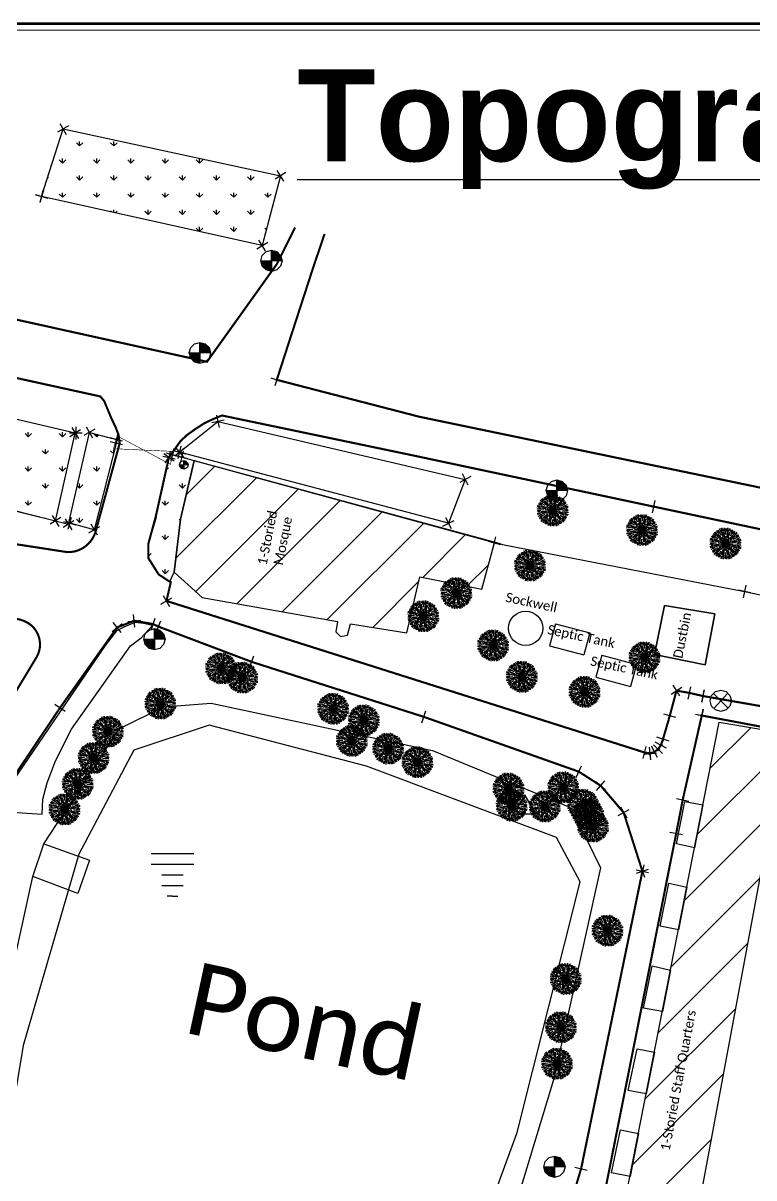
# Model space of a CAD drawing. Header units: metres. Extents: x 347471 to 695982, y 2547992 to 5097170.
# Drawn here: x 347913.3 to 347975, y 2548553 to 2548650.6 of the extents above; entities that cross this region are included whole.
import ezdxf

# ---------------------------------------------------------------- set-up
doc = ezdxf.new("R2010")
doc.units = ezdxf.units.M
doc.header["$PDMODE"] = 1
doc.header["$PDSIZE"] = -1
doc.linetypes.add('SFTR_dash-dot-dot', pattern=[21, 12, -3, 0, -3, 0, -3])
doc.linetypes.add('SFTR_thick (heavy)', pattern=[0])
for name, color, linetype in [('Bituminous Road', 16, 'SFTR_dash-dot-dot'), ('Boundary Wall', 30, 'SFTR_thick (heavy)'), ('BP', 7, 'Continuous'), ('BP1', 7, 'Continuous'), ('BP2', 7, 'Continuous'), ('Building', 1, 'Continuous'), ('Controll Point', 230, 'Continuous'), ('DUSBIN', 5, 'Continuous'), ('Earthen Road1', 3, 'Continuous'), ('Electric Pole', 1, 'Continuous'), ('GARDE9', 7, 'Continuous'), ('GARDEN1', 96, 'Continuous'), ('Gate', 1, 'Continuous'), ('GHATLA', 230, 'Continuous'), ('MSQ', 1, 'Continuous'), ('POND', 176, 'Continuous'), ('pucca building', 140, 'Continuous'), ('Semi Pacca', 7, 'Continuous'), ('Station Point', 1, 'Continuous'), ('text 2', 7, 'Continuous'), ('Toe-Bottom line', 30, 'Continuous'), ('Tree', 96, 'Continuous'), ('V-NODE-TREE', 62, 'Continuous'), ('VARANDA', 7, 'Continuous'), ('WL', 5, 'Continuous')]:
    doc.layers.add(name, color=color, linetype=linetype)
doc.layers.add('Frame', color=7, linetype='Continuous', lineweight=30, true_color=0xff6d34)
doc.layers.add('Paved Road', color=201, linetype='Continuous', lineweight=18)
doc.layers.add('Property Line', color=1, linetype='Continuous', lineweight=30)

# ---------------------------------------------------------------- blocks, each defined once
blk = doc.blocks.new('Triangle_Large')
at = {"color": 0, "linetype": 'Continuous', "flags": 128}
blk.add_lwpolyline([(0, 1.08), (-0.92907, -0.54), (0.92907, -0.54)], close=True, dxfattribs=at)
blk = doc.blocks.new('Benchmark')
at = {"linetype": 'Continuous'}
for points in [[(0, 0), (0, 1.8), (0.9, 1.55), (1.55, 0.9), (1.8, 0)], [(0, 0), (0, -1.8), (-0.9, -1.55), (-1.55, -0.9), (-1.8, 0)]]:
    blk.add_hatch(color=0, dxfattribs=at).paths.add_polyline_path(points)
at = {"color": 0, "linetype": 'Continuous', "flags": 128}
for points in [[(-1.8, 0), (-1.55, 0.9), (-0.9, 1.55), (0, 1.8), (0.9, 1.55), (1.55, 0.9), (1.8, 0), (1.55, -0.9), (0.9, -1.55), (0, -1.8), (-0.9, -1.55), (-1.55, -0.9)], [(0, 0), (0, -1.8), (-0.9, -1.55), (-1.55, -0.9), (-1.8, 0)], [(0, 0), (0, 1.8), (0.9, 1.55), (1.55, 0.9), (1.8, 0)]]:
    blk.add_lwpolyline(points, close=True, dxfattribs=at)
blk = doc.blocks.new('Circle_X')
at = {"color": 0, "linetype": 'Continuous', "flags": 128}
blk.add_lwpolyline([(-0.9, 0), (-0.774, 0.45), (-0.45, 0.774), (0, 0.9), (0.45, 0.774), (0.774, 0.45), (0.9, 0), (0.774, -0.45), (0.45, -0.774), (0, -0.9), (-0.45, -0.774), (-0.774, -0.45)], close=True, dxfattribs=at)
for points in [[(-0.612, 0.612), (0.612, -0.612)], [(0.558, 0.612), (-0.558, -0.612)]]:
    blk.add_lwpolyline(points, dxfattribs=at)
blk = doc.blocks.new('Waterfalls')
at = {"color": 0, "linetype": 'Continuous', "flags": 128}
for points in [[(-1.8, 2.7), (1.8, 2.7)], [(-1.8, 1.8), (1.8, 1.8)], [(-0.9, 0.9), (0.9, 0.9)], [(-0.9, 0), (0.9, 0)], [(-0.45, 0), (0, 0)], [(0, 0), (0, 0)], [(0, -0.9), (-0.45, -0.9)], [(0, -0.9), (0.45, -0.9)]]:
    blk.add_lwpolyline(points, dxfattribs=at)
blk = doc.blocks.new('Cross')
at = {"color": 0, "linetype": 'Continuous', "flags": 128}
for points in [[(0.54, 0), (-0.533, 0)], [(0, 0.534), (0, -0.534)]]:
    blk.add_lwpolyline(points, dxfattribs=at)
blk = doc.blocks.new('Tree 6')
at = {"color": 0, "linetype": 'ByBlock', "lineweight": -2}
for p, q in [((-0.0619, 0.0703), (-0.0826, 0.0926)), ((-0.0581, 0.0804), (-0.0714, 0.1013)), ((-0.0535, 0.0869), (-0.066, 0.1055)), ((-0.0434, 0.0904), (-0.0528, 0.104)), ((-0.0341, 0.087), (-0.0476, 0.1123)), ((-0.0211, 0.0671), (-0.0367, 0.1137)), ((-0.0185, 0.0919), (-0.0252, 0.1215)), ((-0.007, 0.051), (-0.0164, 0.1089)), ((-0.0101, 0.0987), (-0.0112, 0.1234)), ((-0.0029, 0.1021), (-0.0044, 0.1244)), ((-0.0015, 0.05), (-0.0029, 0.0962)), ((0.0023, 0.0439), (0.0049, 0.0943)), ((0.0076, 0.1), (0.0063, 0.1165)), ((0.014, 0.0924), (0.0149, 0.121)), ((0.0153, 0.0686), (0.0251, 0.1168)), ((0.0194, 0.0477), (0.0402, 0.1025)), ((0.0299, 0.0888), (0.0389, 0.1178)), ((0.0405, 0.0905), (0.052, 0.1125)), ((0.0485, 0.0898), (0.0584, 0.1099)), ((0.0566, 0.0828), (0.0637, 0.0977)), ((0.0583, 0.073), (0.0734, 0.0974)), ((-0.0924, 0.014), (-0.121, 0.0149)), ((-0.0888, 0.0299), (-0.1178, 0.0389)), ((-0.0686, 0.0153), (-0.1168, 0.0251)), ((-0.1, 0.0076), (-0.1165, 0.0063)), ((-0.0905, 0.0405), (-0.1125, 0.052)), ((-0.0898, 0.0485), (-0.1099, 0.0584)), ((-0.0477, 0.0194), (-0.1025, 0.0402)), ((-0.0828, 0.0566), (-0.0977, 0.0637)), ((-0.073, 0.0583), (-0.0974, 0.0734)), ((-0.0439, 0.0023), (-0.0943, 0.0049)), ((-0.0518, 0.0476), (-0.0886, 0.0801)), ((-0.0441, 0.0237), (-0.0848, 0.0456)), ((-0.0369, 0.0239), (-0.0792, 0.0513)), ((-0.0316, 0.0407), (-0.0686, 0.0861)), ((-0.0193, 0.0055), (-0.0566, 0.0154)), ((-0.0263, 0.0426), (-0.0506, 0.0819)), ((-0.02, 0.0391), (-0.0429, 0.0841)), ((0, 0), (-0.0423, -0.0013)), ((-0.014, 0.0144), (-0.0413, 0.0417)), ((0, 0), (-0.0372, 0.02)), ((0, 0), (-0.036, -0.0222)), ((0, 0), (-0.0338, 0.0017)), ((0, 0), (-0.0302, -0.0154)), ((0, 0), (-0.0284, 0.0184)), ((0, 0), (-0.0222, 0.036)), ((0, 0), (-0.02, -0.0372)), ((0, 0), (-0.0184, -0.0284)), ((0, 0), (-0.0154, 0.0302)), ((-0.0049, 0.0195), (-0.0149, 0.0567)), ((0, 0), (-0.0017, -0.0338)), ((0, 0), (-0.0013, 0.0423)), ((0, 0), (0.02, 0.0372)), ((0, 0), (0.0017, 0.0338)), ((0, 0), (0.0184, 0.0284)), ((0, 0), (0.036, 0.0222)), ((0, 0), (0.0302, 0.0154)), ((0, 0), (0.0423, 0.0013)), ((0, 0), (0.0154, -0.0302)), ((0, 0), (0.0013, -0.0423)), ((0, 0), (0.0338, -0.0017)), ((0, 0), (0.0372, -0.02)), ((0, 0), (0.0284, -0.0184)), ((0, 0), (0.0222, -0.036)), ((0.0055, 0.0193), (0.0154, 0.0566)), ((0.0144, 0.014), (0.0417, 0.0413)), ((0.0195, 0.0049), (0.0567, 0.0149)), ((0.0237, 0.0441), (0.0456, 0.0848)), ((0.0239, 0.0369), (0.0513, 0.0792)), ((0.0391, 0.02), (0.0841, 0.0429)), ((0.0407, 0.0316), (0.0861, 0.0686)), ((0.0426, 0.0263), (0.0819, 0.0506)), ((0.0476, 0.0518), (0.0801, 0.0886)), ((0.05, 0.0015), (0.0962, 0.0029)), ((0.051, 0.007), (0.1089, 0.0164)), ((0.0671, 0.0211), (0.1137, 0.0367)), ((0.0703, 0.0619), (0.0926, 0.0826)), ((0.0804, 0.0581), (0.1013, 0.0714)), ((0.0869, 0.0535), (0.1055, 0.066)), ((0.087, 0.0341), (0.1123, 0.0476)), ((0.0904, 0.0434), (0.104, 0.0528)), ((0.0919, 0.0185), (0.1215, 0.0252)), ((0.0987, 0.0101), (0.1234, 0.0112)), ((0.1021, 0.0029), (0.1244, 0.0044)), ((-0.1021, -0.0029), (-0.1244, -0.0044)), ((-0.0987, -0.0101), (-0.1234, -0.0112)), ((-0.0919, -0.0185), (-0.1215, -0.0252)), ((-0.0671, -0.0211), (-0.1137, -0.0367)), ((-0.087, -0.0341), (-0.1123, -0.0476)), ((-0.051, -0.007), (-0.1089, -0.0164)), ((-0.0869, -0.0535), (-0.1055, -0.066)), ((-0.0904, -0.0434), (-0.104, -0.0528)), ((-0.0804, -0.0581), (-0.1013, -0.0714)), ((-0.05, -0.0015), (-0.0962, -0.0029)), ((-0.0703, -0.0619), (-0.0926, -0.0826)), ((-0.0407, -0.0316), (-0.0861, -0.0686)), ((-0.0391, -0.02), (-0.0841, -0.0429)), ((-0.0426, -0.0263), (-0.0819, -0.0506)), ((-0.0476, -0.0518), (-0.0801, -0.0886)), ((-0.0583, -0.073), (-0.0734, -0.0974)), ((-0.0566, -0.0828), (-0.0637, -0.0977)), ((-0.0485, -0.0898), (-0.0584, -0.1099)), ((-0.0195, -0.0049), (-0.0567, -0.0149)), ((-0.0239, -0.0369), (-0.0513, -0.0792)), ((-0.0237, -0.0441), (-0.0456, -0.0848)), ((-0.0144, -0.014), (-0.0417, -0.0413)), ((-0.0194, -0.0477), (-0.0402, -0.1025)), ((-0.0299, -0.0888), (-0.0389, -0.1178)), ((-0.0153, -0.0686), (-0.0251, -0.1168)), ((-0.0055, -0.0193), (-0.0154, -0.0566)), ((-0.0023, -0.0439), (-0.0049, -0.0943)), ((0.0015, -0.05), (0.0029, -0.0962)), ((0.0049, -0.0195), (0.0149, -0.0567)), ((0.007, -0.051), (0.0164, -0.1089)), ((0.014, -0.0144), (0.0413, -0.0417)), ((0.0193, -0.0055), (0.0566, -0.0154)), ((0.02, -0.0391), (0.0429, -0.0841)), ((0.0211, -0.0671), (0.0367, -0.1137)), ((0.0263, -0.0426), (0.0506, -0.0819)), ((0.0316, -0.0407), (0.0686, -0.0861)), ((0.0341, -0.087), (0.0476, -0.1123)), ((0.0369, -0.0239), (0.0792, -0.0513)), ((0.0439, -0.0023), (0.0943, -0.0049)), ((0.0441, -0.0237), (0.0848, -0.0456)), ((0.0477, -0.0194), (0.1025, -0.0402)), ((0.0518, -0.0476), (0.0886, -0.0801)), ((0.0535, -0.0869), (0.066, -0.1055)), ((0.0581, -0.0804), (0.0714, -0.1013)), ((0.0619, -0.0703), (0.0826, -0.0926)), ((0.0686, -0.0153), (0.1168, -0.0251)), ((0.073, -0.0583), (0.0974, -0.0734)), ((0.0828, -0.0566), (0.0977, -0.0637)), ((0.0888, -0.0299), (0.1178, -0.0389)), ((0.0898, -0.0485), (0.1099, -0.0584)), ((0.0905, -0.0405), (0.1125, -0.052)), ((0.0924, -0.014), (0.121, -0.0149)), ((0.1, -0.0076), (0.1165, -0.0063)), ((-0.0405, -0.0905), (-0.052, -0.1125)), ((-0.014, -0.0924), (-0.0149, -0.121)), ((-0.0076, -0.1), (-0.0063, -0.1165)), ((0.0029, -0.1021), (0.0044, -0.1244)), ((0.0101, -0.0987), (0.0112, -0.1234)), ((0.0185, -0.0919), (0.0252, -0.1215)), ((0.0434, -0.0904), (0.0528, -0.104))]:
    blk.add_line(p, q, dxfattribs=at)

msp = doc.modelspace()

# ---------------------------------------------------------------- hatches: boundary and pattern name
at = {"layer": 'Gate'}
h = msp.add_hatch(dxfattribs=at)
h.set_pattern_fill('GRASS', color=256)
h.paths.add_polyline_path([(347929.759, 2548616.894), (347926.53, 2548614.294), (347949.248, 2548608.292), (347950.655, 2548612.003)])
h = msp.add_hatch(dxfattribs=at)
h.set_pattern_fill('GRASS', color=256)
h.paths.add_polyline_path([(347950.655, 2548612.003), (347929.759, 2548616.894), (347926.53, 2548614.294), (347949.248, 2548608.292)])
at = {"layer": 'Gate', "true_color": 0x7aafdf}
h = msp.add_hatch(dxfattribs=at)
h.set_pattern_fill('ANSI31', color=143)
h.paths.add_polyline_path([(347953.11, 2548606.641), (347927.759, 2548613.562), (347926.611, 2548608.63), (347926.083, 2548604.155), (347928.428, 2548602.01), (347939.854, 2548600.004), (347939.712, 2548599.12), (347940.106, 2548598.739), (347940.701, 2548598.844), (347940.959, 2548599.808), (347945.719, 2548599.024), (347946.824, 2548603.765), (347952.06, 2548602.716)])
h.paths.add_polyline_path([(347929.368, 2548587.382), (347930.543, 2548593.227), (347933.288, 2548592.675), (347932.113, 2548586.83)], flags=9)
h = msp.add_hatch(dxfattribs=at)
h.set_pattern_fill('ANSI31', color=143)
h.paths.add_polyline_path([(347911.574, 2548606.788), (347910.487, 2548600.53), (347911.559, 2548600.382), (347911.997, 2548600.346), (347912.671, 2548600.225), (347914.04, 2548599.636, -0.347352), (347914.474, 2548597.018), (347911.79, 2548592.562), (347910.714, 2548591.683), (347910.29, 2548591.552), (347909.849, 2548591.507), (347909.06, 2548591.473), (347891.716, 2548594.874), (347892.353, 2548593.763), (347890.495, 2548593.763), (347891.424, 2548595.383), (347891.716, 2548594.874), (347909.06, 2548591.473), (347909.849, 2548591.507), (347910.29, 2548591.552), (347910.714, 2548591.683), (347911.79, 2548592.562), (347914.474, 2548597.018, 0.347352), (347914.04, 2548599.636), (347912.671, 2548600.225), (347911.997, 2548600.346), (347911.559, 2548600.382), (347910.487, 2548600.53), (347910.455, 2548600.343), (347904.233, 2548601.322), (347904.878, 2548605.063), (347898.412, 2548606.146), (347898.908, 2548609.069), (347898.911, 2548609.071)])
h.paths.add_polyline_path([(347901.989, 2548584.379), (347902.766, 2548588.247), (347905.269, 2548587.744), (347904.491, 2548583.876)], flags=9)
h = msp.add_hatch(dxfattribs=at)
h.set_pattern_fill('ANSI31', color=143)
h.paths.add_polyline_path([(347979.278, 2548585.918), (347978.981, 2548586.098), (347976.697, 2548586.466), (347977.549, 2548590.562), (347972.088, 2548591.497), (347963.884, 2548549.626), (347969.949, 2548548.403), (347975.954, 2548580.624), (347978.257, 2548580.343)])
h.paths.add_polyline_path([(347966.884, 2548555.212), (347969.76, 2548570.467), (347971.014, 2548570.23), (347968.138, 2548554.975)], flags=24)
at = {"layer": 'Paved Road', "lineweight": 25, "true_color": 0x136734}
h = msp.add_hatch(dxfattribs=at)
h.set_pattern_fill('GRASS', color=116, scale=0.519509194)
h.paths.add_polyline_path([(347935.042, 2548637.659), (347916.683, 2548641.617), (347914.877, 2548635.916), (347933.511, 2548631.765)])
h = msp.add_hatch(dxfattribs=at)
h.set_pattern_fill('GRASS', color=116, scale=0.0805)
h.paths.add_polyline_path([(347935.042, 2548637.659), (347916.683, 2548641.617), (347914.877, 2548635.916), (347933.511, 2548631.765)])
h = msp.add_hatch(dxfattribs=at)
h.set_pattern_fill('GRASS', color=116, scale=0.0805)
h.paths.add_polyline_path([(347867.691, 2548627.653), (347865.695, 2548620.938), (347866.219, 2548620.809), (347909.729, 2548610.05), (347912.5, 2548609.4), (347916.04, 2548608.489), (347916.04, 2548608.489), (347917.704, 2548615.914), (347917.695, 2548615.914), (347917.705, 2548615.92)])
h = msp.add_hatch(dxfattribs=at)
h.set_pattern_fill('GRASS', color=116, scale=0.0805)
h.paths.add_polyline_path([(347921.27, 2548615.36), (347918.907, 2548615.978), (347917.166, 2548608.324), (347917.767, 2548608.165), (347919.32, 2548607.753)])
h = msp.add_hatch(dxfattribs=at)
h.set_pattern_fill('GRASS', color=116, scale=0.0805)
h.paths.add_polyline_path([(347926.611, 2548608.63), (347927.765, 2548613.591), (347926.705, 2548613.879), (347925.81, 2548614.109), (347925.623, 2548613.843), (347924.505, 2548608.819), (347923.925, 2548606.694), (347923.909, 2548606.586), (347923.899, 2548605.363), (347924.745, 2548604.018), (347925.695, 2548603.38), (347926.083, 2548604.155)])
h.paths.add_polyline_path([(347926.698, 2548612.91), (347926.566, 2548613.042), (347926.515, 2548613.226), (347926.566, 2548613.41), (347926.698, 2548613.542), (347926.882, 2548613.593), (347927.066, 2548613.542), (347927.198, 2548613.41), (347927.249, 2548613.226), (347927.198, 2548613.042), (347927.066, 2548612.91), (347926.882, 2548612.859)], flags=16)
h.paths.add_polyline_path([(347926.882, 2548613.226), (347926.882, 2548613.593), (347927.066, 2548613.542), (347927.198, 2548613.41), (347927.249, 2548613.226)], flags=0)

# ---------------------------------------------------------------- linework, layer by layer
for points in [[(348066.686, 2548650.558), (348066.686, 2548483.223), (347829.095, 2548483.223), (347829.095, 2548650.558)], [(348066.655, 2548650.527), (348066.655, 2548483.254), (347829.126, 2548483.254), (347829.126, 2548650.527)]]:
    msp.add_lwpolyline(points, close=True)
for points in [[(347967.474, 2548601.347), (347971.715, 2548600.633), (347970.908, 2548596.341), (347966.623, 2548597.208), (347967.474, 2548601.347)], [(347958.263, 2548599.808), (347957.756, 2548597.949), (347960.678, 2548597.173)], [(347958.259, 2548599.808), (347961.181, 2548599.032)], [(347961.185, 2548599.032), (347960.678, 2548597.173)], [(347962.185, 2548597.145), (347961.678, 2548595.286), (347964.6, 2548594.51)], [(347962.181, 2548597.145), (347965.103, 2548596.369)], [(347965.107, 2548596.369), (347964.6, 2548594.51)], [(347915.062, 2548581.209), (347918.918, 2548579.828), (347917.929, 2548577.016), (347914.123, 2548578.455), (347915.062, 2548581.209)]]:
    msp.add_lwpolyline(points)
msp.add_circle((347955.754, 2548599.42), 1.442)
at = {"layer": 'BP'}
for p in [(347961.706, 2548595.217), (347964.638, 2548594.656)]:
    msp.add_point(p, dxfattribs=at)
at = {"layer": 'BP1'}
for p in [(347957.089, 2548598.994), (347955.893, 2548598.268), (347957.756, 2548597.949)]:
    msp.add_point(p, dxfattribs=at)
at = {"layer": 'BP2'}
for p in [(347961.068, 2548598.929), (347960.678, 2548597.173), (347964.99, 2548596.266), (347964.6, 2548594.51)]:
    msp.add_point(p, dxfattribs=at)
at = {"layer": 'Building', "flags": 128}
msp.add_lwpolyline([(347975.954, 2548580.624), (347969.952, 2548548.403), (347963.884, 2548549.626), (347972.088, 2548591.497), (347977.549, 2548590.562), (347976.697, 2548586.466), (347979.301, 2548586.047), (347978.257, 2548580.343)], close=True, dxfattribs=at)
at = {"layer": 'Controll Point', "color": 230}
msp.add_point((347972.229, 2548593.296), dxfattribs=at)
at = {"layer": 'DUSBIN', "flags": 128}
msp.add_lwpolyline([(347971.715, 2548600.633), (347967.474, 2548601.347), (347966.62, 2548597.211), (347970.905, 2548596.339)], close=True, dxfattribs=at)
at = {"layer": 'Earthen Road1', "flags": 128}
msp.add_lwpolyline([(347914.877, 2548635.916), (347916.683, 2548641.617), (347935.042, 2548637.659), (347933.511, 2548631.765)], close=True, dxfattribs=at)
at = {"layer": 'Earthen Road1'}
msp.add_point((347917.76, 2548615.914), dxfattribs=at)
at = {"layer": 'Electric Pole'}
for p in [(347934.286, 2548630.481), (347928.244, 2548622.683), (347926.882, 2548613.226), (347958.392, 2548611.051), (347924.407, 2548598.701), (347924.398, 2548598.489), (347958.181, 2548553.914)]:
    msp.add_point(p, dxfattribs=at)
at = {"layer": 'Frame', "color": 7, "linetype": 'Continuous', "lineweight": 60}
msp.add_lwpolyline([(348066.655, 2548650.527), (348066.655, 2548483.254), (347829.126, 2548483.254), (347829.126, 2548650.527)], close=True, dxfattribs=at)
at = {"layer": 'Frame', "color": 7, "lineweight": 15}
msp.add_lwpolyline([(348028.692, 2548484.097, -0.414214), (348028.411, 2548483.816), (347829.97, 2548483.816, -0.414214), (347829.689, 2548484.097), (347829.689, 2548649.684, -0.414214), (347829.97, 2548649.965), (348028.411, 2548649.965, -0.414214), (348028.692, 2548649.684), (348028.692, 2548484.097)], format="xyb", dxfattribs=at)
at = {"layer": 'GARDE9', "flags": 128}
msp.add_lwpolyline([(347917.389, 2548590.886), (347922.369, 2548597.927), (347922.835, 2548598.262), (347923.278, 2548598.626), (347924.246, 2548599.648), (347923.47, 2548599.818), (347922.766, 2548599.9), (347922.213, 2548599.689), (347921.821, 2548599.522), (347921.19, 2548599.206), (347920.237, 2548597.978), (347910.712, 2548584), (347914.922, 2548583.725), (347914.982, 2548584.97), (347915.358, 2548586.372), (347916.051, 2548588.225)], close=True, dxfattribs=at)
at = {"layer": 'GARDE9'}
for p in [(347922.766, 2548599.9), (347921.19, 2548599.206), (347923.948, 2548598.761), (347920.204, 2548598.002), (347922.447, 2548597.861), (347917.389, 2548590.886)]:
    msp.add_point(p, dxfattribs=at)
at = {"layer": 'Gate', "color": 2, "lineweight": 30, "extrusion": (-0.001411, -0.005032, 0.999986), "const_width": 0.0519, "elevation": -13316.05}
msp.add_lwpolyline([(347925.399, 2548578.533), (347925.699, 2548579.623), (347920.602, 2548579.854), (347920.902, 2548580.944)], close=True, dxfattribs=at)
at = {"layer": 'Gate'}
for p in [(347921.098, 2548615.139), (347925.889, 2548613.796)]:
    msp.add_point(p, dxfattribs=at)
at = {"layer": 'GHATLA', "color": 230, "flags": 128}
msp.add_lwpolyline([(347918.918, 2548579.828), (347917.929, 2548577.016), (347914.123, 2548578.455), (347915.062, 2548581.209)], close=True, dxfattribs=at)
at = {"layer": 'Paved Road', "color": 116, "lineweight": 30, "true_color": 0x136734}
for points in [[(347914.877, 2548635.916), (347916.683, 2548641.617), (347935.042, 2548637.659), (347933.511, 2548631.765)], [(347865.695, 2548620.938), (347916.04, 2548608.489), (347917.705, 2548615.92), (347867.691, 2548627.653)], [(347926.53, 2548614.294), (347929.759, 2548616.894), (347950.655, 2548612.003), (347949.248, 2548608.292)]]:
    msp.add_lwpolyline(points, close=True, dxfattribs=at)
at = {"layer": 'Paved Road', "color": 1, "linetype": 'Continuous', "ltscale": 20, "const_width": 0.178}
for points in [[(347850.224, 2548638.982), (347911.235, 2548625.838), (347928.842, 2548621.94), (347934.738, 2548630.192), (347936.281, 2548633.289)], [(348006.164, 2548604.941), (347946.754, 2548617.299), (347934.736, 2548620.413), (347935.96, 2548624.197), (347937.804, 2548629.886), (347938.772, 2548632.742)], [(347989.006, 2548590.502), (347970.739, 2548593.694), (347969.595, 2548593.954), (347968.491, 2548594.154), (347967.925, 2548592.03), (347967.349, 2548590.054), (347967.173, 2548589.545), (347966.936, 2548589.203), (347966.645, 2548588.985), (347966.267, 2548588.847), (347965.803, 2548588.923), (347925.421, 2548601.731), (347925.784, 2548603.317), (347925.684, 2548603.364), (347924.771, 2548603.962), (347924.732, 2548604.009), (347923.885, 2548605.357), (347923.895, 2548606.584), (347924.505, 2548608.819), (347925.623, 2548613.843), (347926.59, 2548615.22), (347927.123, 2548615.725), (347927.817, 2548616.229), (347928.627, 2548616.753), (347929.398, 2548617.114), (347930.105, 2548617.401), (347946.111, 2548614.054), (347966.582, 2548609.698), (348005.306, 2548601.477)], [(347955.578, 2548537.426), (347960.435, 2548553.758), (347965.612, 2548578.895), (347964.023, 2548583.857), (347962.09, 2548586.118), (347960.239, 2548587.305), (347947.154, 2548591.936), (347932.615, 2548596.583), (347924.738, 2548599.564), (347924.292, 2548599.78), (347922.696, 2548600.059), (347921.253, 2548599.493), (347916.418, 2548592.681), (347910.326, 2548583.602), (347907.605, 2548575.8), (347902.269, 2548562.431), (347898.513, 2548547.869)], [(347962.206, 2548550.616), (347968.465, 2548582.087), (347969.013, 2548584.915), (347970.624, 2548592.048), (347986.738, 2548589.022)]]:
    msp.add_lwpolyline(points, dxfattribs=at)
for points in [[(347911.575, 2548606.7), (347916.742, 2548605.902, 0.170829), (347918.223, 2548606.123, 0.212381), (347919.454, 2548607.659), (347921.47, 2548615.064), (347921.371, 2548615.778), (347921.136, 2548616.379), (347920.741, 2548617.224), (347920.286, 2548618.318), (347920.164, 2548618.618), (347919.833, 2548619.011), (347919.833, 2548619.011), (347864.16, 2548631.255), (347848.079, 2548634.549)], [(347910.487, 2548600.53), (347911.559, 2548600.382), (347912.671, 2548600.225, -0.150798), (347914.04, 2548599.636, -0.347352), (347914.474, 2548597.018), (347911.79, 2548592.562), (347910.714, 2548591.683), (347910.29, 2548591.552), (347909.849, 2548591.507), (347909.06, 2548591.473), (347889.963, 2548595.218), (347881.096, 2548596.725), (347882.773, 2548604.621), (347879.552, 2548605.184)]]:
    msp.add_lwpolyline(points, format="xyb", dxfattribs=at)
at = {"layer": 'Paved Road', "color": 116, "lineweight": 30, "true_color": 0x136734}
for points in [[(347921.27, 2548615.36), (347919.32, 2548607.753), (347917.166, 2548608.324)], [(347924.551, 2548608.813), (347923.909, 2548606.586), (347923.899, 2548605.363), (347924.745, 2548604.018), (347925.695, 2548603.38), (347926.083, 2548604.155), (347926.611, 2548608.63), (347927.765, 2548613.591)]]:
    msp.add_lwpolyline(points, dxfattribs=at)
at = {"layer": 'POND', "color": 159, "linetype": 'ByBlock', "lineweight": 30, "true_color": 0x22346e, "flags": 128}
msp.add_lwpolyline([(347915.344, 2548543.725), (347909.834, 2548546.783), (347909.465, 2548551.654), (347911.941, 2548568.397), (347914.123, 2548578.455), (347915.063, 2548581.211), (347921.445, 2548590.96), (347925.193, 2548592.772), (347929.193, 2548593.093), (347947.887, 2548589.081), (347959.336, 2548584.365), (347960.912, 2548581.537), (347962.08, 2548579.182), (347958.102, 2548561.276), (347952.747, 2548543.609), (347948.909, 2548538.807), (347946.82, 2548538.198), (347936.848, 2548538.752)], close=True, dxfattribs=at)
at = {"layer": 'Property Line', "color": 6, "linetype": 'Continuous', "flags": 128}
msp.add_lwpolyline([(347925.81, 2548614.109), (347926.705, 2548613.879), (347953.483, 2548606.601), (347953.788, 2548606.5), (347974.236, 2548602.528), (347983.272, 2548600.636), (347988.379, 2548599.63), (347990.418, 2548599.414), (348004.406, 2548596.826), (347990.88, 2548564.342), (347982.844, 2548544.351), (347972.325, 2548514.411), (347966.286, 2548500.135), (347933.78, 2548509.693), (347920.987, 2548513.087), (347920.582, 2548513.118), (347841.633, 2548536.072), (347854.141, 2548584.809), (347863.771, 2548621.424), (347897.324, 2548612.957), (347912.5, 2548609.4), (347917.139, 2548608.206), (347918.907, 2548615.978), (347921.435, 2548615.317)], dxfattribs=at)
at = {"layer": 'pucca building', "lineweight": 30}
for points in [[(347939.854, 2548600.001), (347939.712, 2548599.12), (347940.106, 2548598.739), (347940.701, 2548598.844), (347940.959, 2548599.808), (347945.719, 2548599.024), (347946.824, 2548603.765), (347952.06, 2548602.716), (347953.11, 2548606.641), (347927.759, 2548613.562), (347926.611, 2548608.63), (347926.083, 2548604.155), (347928.428, 2548602.01), (347939.852, 2548600.004), (347939.854, 2548600.004)], [(347972.088, 2548591.497), (347977.549, 2548590.562), (347976.697, 2548586.466), (347979.301, 2548586.047), (347978.257, 2548580.343), (347975.954, 2548580.624), (347969.949, 2548548.401), (347963.884, 2548549.626), (347972.088, 2548591.497)], [(347967.298, 2548567.052), (347965.713, 2548567.316), (347966.439, 2548570.894), (347967.98, 2548570.533), (347967.296, 2548567.041)]]:
    msp.add_lwpolyline(points, dxfattribs=at)
for points in [[(347968.487, 2548581.197), (347969.194, 2548584.797), (347970.719, 2548584.508), (347970.003, 2548580.858)], [(347967.119, 2548574.236), (347967.848, 2548577.871), (347969.355, 2548577.548), (347968.65, 2548573.951)], [(347964.42, 2548560.357), (347965.182, 2548563.891), (347966.623, 2548563.603), (347965.934, 2548560.089)], [(347963.005, 2548553.399), (347963.75, 2548557.034), (347965.276, 2548556.728), (347964.567, 2548553.11)]]:
    msp.add_lwpolyline(points, close=True, dxfattribs=at)
at = {"layer": 'Semi Pacca'}
for p in [(347957.088, 2548603.209), (347948.288, 2548601.649), (347948.291, 2548601.621), (347953.625, 2548601.321), (347973.751, 2548600.767), (347950.362, 2548600.216), (347954.459, 2548599.041), (347923.344, 2548597.363), (347930.877, 2548596.256), (347960.941, 2548595.628), (347950.599, 2548595.489), (347954.146, 2548594.284), (347919.893, 2548592.346), (347946.711, 2548591.659), (347960.079, 2548586.531), (347914.922, 2548583.725), (347963.175, 2548576.854), (347961.669, 2548566.69)]:
    msp.add_point(p, dxfattribs=at)
at = {"layer": 'Station Point'}
msp.add_point((347955.684, 2548584.273), dxfattribs=at)
at = {"layer": 'Toe-Bottom line', "color": 159, "linetype": 'ByBlock', "lineweight": 30, "true_color": 0x22346e, "flags": 128}
msp.add_lwpolyline([(347942.523, 2548539.849), (347948.053, 2548541.199), (347950.44, 2548544.277), (347955.026, 2548556.807), (347960.359, 2548578.003), (347958.35, 2548581.733), (347942.319, 2548587.762), (347929.015, 2548591.222), (347922.659, 2548589.131), (347918.005, 2548580.342), (347913.327, 2548564.172), (347911.606, 2548553.795), (347913.196, 2548547.524), (347915.39, 2548545.858)], close=True, dxfattribs=at)
at = {"layer": 'Tree', "color": 96}
for p in [(347958.037, 2548609.378), (347965.575, 2548607.721), (347972.631, 2548606.584), (347956.12, 2548604.725), (347949.896, 2548602.396), (347947.111, 2548600.437), (347924.406, 2548598.701), (347953.006, 2548597.969), (347965.782, 2548596.956), (347930.036, 2548596.029), (347931.818, 2548595.255), (347955.221, 2548595.287), (347955.23, 2548595.323), (347955.422, 2548595.34), (347960.629, 2548594.052), (347960.718, 2548594.018), (347924.905, 2548593.056), (347939.491, 2548592.617), (347942.09, 2548591.641), (347920.476, 2548590.688), (347941.073, 2548589.909), (347944.144, 2548589.25), (347919.265, 2548588.463), (347946.611, 2548588.107), (347917.925, 2548586.268), (347954.302, 2548585.879), (347958.935, 2548585.979), (347916.807, 2548584.114), (347954.574, 2548584.433), (347957.362, 2548584.363), (347960.599, 2548584.508), (347961.038, 2548583.654), (347961.44, 2548582.687), (347962.663, 2548573.871), (347959.138, 2548569.784), (347958.729, 2548565.706), (347958.793, 2548565.642), (347958.453, 2548562.626)]:
    msp.add_point(p, dxfattribs=at)
at = {"layer": 'VARANDA'}
for p in [(347969.845, 2548588.147), (347970.618, 2548584.523), (347968.487, 2548581.197), (347969.92, 2548580.891), (347969.257, 2548577.564), (347967.119, 2548574.236), (347967.907, 2548570.557), (347965.829, 2548567.324), (347964.42, 2548560.357), (347965.879, 2548560.107), (347965.202, 2548556.74), (347964.496, 2548553.12)]:
    msp.add_point(p, dxfattribs=at)
at = {"layer": 'WL'}
msp.add_point((347918.585, 2548578.911), dxfattribs=at)

# ---------------------------------------------------------------- block references
at = {"layer": 'Bituminous Road'}
for p, rotation in [((347934.736, 2548620.413), 72.08283198620985), ((347925.623, 2548613.843), 234.9428781964162), ((347925.623, 2548613.843), 77.44736319183735), ((347966.582, 2548609.698), 168.0006011379673), ((347925.421, 2548601.731), 119.7585512317469), ((347922.696, 2548600.059), 185.7506113553964), ((347924.292, 2548599.78), 162.1215344352896), ((347921.253, 2548599.493), 218.0253835011937), ((347924.738, 2548599.564), 156.7150189969896), ((347932.615, 2548596.583), 160.7722147062867), ((347968.491, 2548594.154), 212.4005981993565), ((347969.595, 2548593.954), 168.4577624493638), ((347970.739, 2548593.694), 167.1926654659662), ((347970.739, 2548593.694), 170.088135046258), ((347916.418, 2548592.681), 235.3860884359569), ((347967.925, 2548592.03), 254.4235321555559), ((347970.624, 2548592.048), 77.27499542886571), ((347970.624, 2548592.048), 349.3641816004633), ((347947.154, 2548591.936), 161.3926699522193), ((347967.349, 2548590.054), 252.342653010037), ((347966.936, 2548589.203), 226.0224575270669), ((347967.173, 2548589.545), 243.1020208126923), ((347965.803, 2548588.923), 166.5167461379559), ((347966.267, 2548588.847), 185.345853498247), ((347966.645, 2548588.985), 208.4093514523919), ((347960.239, 2548587.305), 153.9205235231893), ((347962.09, 2548586.118), 138.9276590041298), ((347969.013, 2548584.915), 78.15907608495601), ((347964.023, 2548583.857), 119.1413527986346), ((347968.465, 2548582.087), 78.89748429308955), ((347965.612, 2548578.895), 107.7563503400924), ((347965.612, 2548578.895), 78.36302826484948), ((347960.435, 2548553.758), 75.89999371699881)]:
    msp.add_blockref('Cross', p, dxfattribs=dict(at, rotation=rotation))
at = {"layer": 'Boundary Wall'}
for p, rotation in [((347918.907, 2548615.978), 31.27538831501605), ((347921.191, 2548615.381), 345.364520671264), ((347925.913, 2548614.083), 345.5653165006138), ((347926.705, 2548613.879), 345.1800894656722), ((347917.139, 2548608.206), 31.37628736123746), ((347974.236, 2548602.528), 348.5894646429461)]:
    msp.add_blockref('Cross', p, dxfattribs=dict(at, rotation=rotation))
at = {"layer": 'Controll Point', "color": 230}
msp.add_blockref('Circle_X', (347972.229, 2548593.296), dxfattribs=at)
at = {"layer": 'Earthen Road1'}
for p, rotation in [((347916.683, 2548641.617), 30.12903597131223), ((347916.683, 2548641.617), 30.12903597131223), ((347935.042, 2548637.659), 301.6365173034627), ((347935.042, 2548637.659), 301.6365173034627), ((347914.877, 2548635.916), 72.42405380533692), ((347914.877, 2548635.916), 72.42405380533692), ((347914.877, 2548635.916), 167.4415691174399), ((347914.877, 2548635.916), 167.4415691174399), ((347933.511, 2548631.765), 211.4402927935388), ((347933.511, 2548631.765), 211.4402927935388), ((347929.759, 2548616.894), 12.83495822703275), ((347917.705, 2548615.92), 122.0832432594682), ((347926.53, 2548614.294), 38.84454392477981), ((347926.53, 2548614.294), 165.2017956579178), ((347950.655, 2548612.003), 298.0271029648569), ((347916.04, 2548608.489), 31.73968709117228), ((347949.248, 2548608.292), 207.2153145291729)]:
    msp.add_blockref('Cross', p, dxfattribs=dict(at, rotation=rotation))
msp.add_blockref('Cross', (347917.76, 2548615.914), dxfattribs=at)
at = {"layer": 'Electric Pole'}
for p, xscale, yscale, zscale in [((347934.286, 2548630.481), 0.5, 0.5, 0.5), ((347928.244, 2548622.683), 0.5, 0.5, 0.5), ((347926.882, 2548613.226), 0.2040264925425087, 0.2040264925425087, 0.2040264925425087), ((347958.392, 2548611.051), 0.5, 0.5, 0.5), ((347924.398, 2548598.489), 0.5, 0.5, 0.5), ((347958.181, 2548553.914), 0.5, 0.5, 0.5)]:
    msp.add_blockref('Benchmark', p, dxfattribs=dict(at, xscale=xscale, yscale=yscale, zscale=zscale))
at = {"layer": 'GARDEN1', "color": 96}
for p, rotation in [((347921.191, 2548615.052), 255.6225715476251), ((347917.252, 2548608.301), 165.1582907029967), ((347919.32, 2548607.753), 210.3904311253109)]:
    msp.add_blockref('Cross', p, dxfattribs=dict(at, rotation=rotation))
at = {"layer": 'MSQ', "rotation": 165.09110468294}
msp.add_blockref('Cross', (347953.11, 2548606.641), dxfattribs=at)
at = {"layer": 'Station Point'}
msp.add_blockref('Triangle_Large', (347955.684, 2548584.273), dxfattribs=at)
at = {"layer": 'V-NODE-TREE', "xscale": 10.81002087808364, "yscale": 10.81002087808364, "zscale": 10.81002087808364, "rotation": 10.23163484014041}
for p in [(347958.037, 2548609.378), (347965.575, 2548607.721), (347972.631, 2548606.584), (347956.12, 2548604.725), (347949.896, 2548602.396), (347947.111, 2548600.437), (347953.006, 2548597.969), (347965.782, 2548596.956), (347930.036, 2548596.029), (347931.818, 2548595.255), (347955.426, 2548595.323), (347960.727, 2548594.052), (347924.905, 2548593.056), (347939.491, 2548592.617), (347942.09, 2548591.641), (347920.476, 2548590.688), (347941.073, 2548589.909), (347944.144, 2548589.25), (347919.265, 2548588.463), (347946.611, 2548588.107), (347917.925, 2548586.268), (347954.302, 2548585.879), (347958.935, 2548585.979), (347954.574, 2548584.433), (347957.362, 2548584.363), (347960.599, 2548584.508), (347916.807, 2548584.114), (347961.038, 2548583.678), (347961.44, 2548582.668), (347962.663, 2548573.871), (347959.138, 2548569.784), (347958.729, 2548565.706), (347958.402, 2548562.626)]:
    msp.add_blockref('Tree 6', p, dxfattribs=at)
at = {"layer": 'WL'}
msp.add_blockref('Waterfalls', (347925.926, 2548577.688), dxfattribs=at)

# ---------------------------------------------------------------- texts
at = {"attachment_point": 1}
for s, width, gutter_width, heights, insert, char_height, rotation in [('\\pxqc;{\\fCalibri|b0|i0|c0|p34;1-Storied\\PMosque}', 40, 12.5, [0], (347929.604, 2548587.539), 0.8, 78.63343), ('{\\fCalibri|b0|i0|c0|p34;Sockwell}', 40, 12.5, [0], (347954.173, 2548602.462), 0.8, 347.87255), ('\\pxqc;{\\fCalibri|b0|i0|c0|p34;Dustbin}', 40, 12.5, [1.658], (347964.63, 2548579.296), 0.8, 78.63343), ('{\\fCalibri|b0|i0|c0|p34;Septic Tank}', 40, 12.5, [0], (347957.71, 2548599.737), 0.8, 347.87255), ('{\\fCalibri|b0|i0|c0|p34;Septic Tank}', 40, 12.5, [0], (347961.338, 2548597.08), 0.8, 347.87255), ('{\\fCalibri|b0|i0|c0|p34;Pond}', 22.88826, 95.472, [0], (347927.972, 2548571.282), 6.11022, 347.87255), ('{\\fCalibri|b0|i0|c0|p34;1-Storied Staff Quarters}', 40, 12.5, [0], (347967.118, 2548555.371), 0.8, 79.32437)]:
    msp.add_mtext_dynamic_manual_height_columns(s, width=width, gutter_width=gutter_width, heights=heights, dxfattribs=dict(at, insert=insert, char_height=char_height, rotation=rotation))
at = {"layer": 'text 2', "color": 1, "insert": (347939.057, 2548646.642), "char_height": 5.81714, "width": 69.45823, "attachment_point": 1}
msp.add_mtext('\\pxqc;{\\fArial|b1|i0|c0|p34;\\H1.33333x;\\L\\C143;\\c14659450;Topographical }', dxfattribs=at)

doc.saveas('drawing.dxf')
